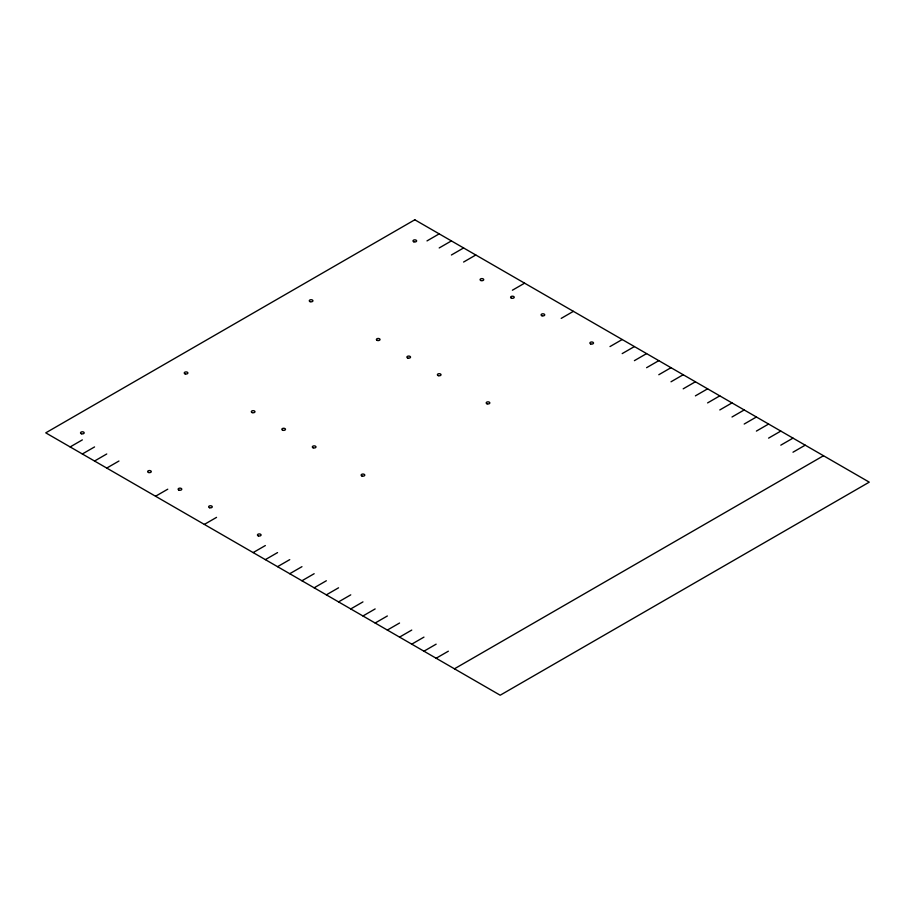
<?xml version="1.0" encoding="UTF-8"?>
<svg xmlns="http://www.w3.org/2000/svg" width="915" height="915" viewBox="0 0 915 915"><rect width="100%" height="100%" fill="white"/><g stroke="black" fill="none" stroke-linecap="round" stroke-linejoin="round"><path stroke-width="1.37" d="M70.146 446.932L82.35 439.886M426.996 240.908L439.2 233.863M82.35 453.977L94.554 446.932M439.2 247.954L451.404 240.908M94.554 461.023L106.746 453.977M451.404 254.999L463.596 247.954M106.746 468.068L118.95 461.023M463.596 262.045L475.8 254.999M155.55 496.239L167.754 489.193M512.4 290.215L524.604 283.17M204.354 524.409L216.546 517.375M561.204 318.386L573.396 311.34M253.146 552.591L265.35 545.546M609.996 346.568L622.2 339.522M265.35 559.637L277.554 552.591M622.2 353.602L634.404 346.568M277.554 566.671L289.746 559.637M634.404 360.647L646.596 353.602M289.746 573.716L301.95 566.671M646.596 367.693L658.8 360.647M301.95 580.762L314.154 573.716M658.8 374.738L671.004 367.693M314.154 587.807L326.346 580.762M671.004 381.784L683.196 374.738M326.346 594.853L338.55 587.807M683.196 388.829L695.4 381.784M338.55 601.898L350.754 594.853M695.4 395.863L707.604 388.829M350.754 608.933L362.946 601.898M707.604 402.909L719.796 395.863M362.946 615.978L375.15 608.933M719.796 409.954L732 402.909M375.15 623.024L387.354 615.978M732 417L744.204 409.954M387.354 630.069L399.546 623.024M744.204 424.045L756.396 417M399.546 637.115L411.75 630.069M756.396 431.091L768.6 424.045M411.75 644.16L423.954 637.115M768.6 438.125L780.804 431.091M423.954 651.194L436.146 644.16M780.804 445.17L792.996 438.125M436.146 658.24L448.35 651.194M792.996 452.216L805.2 445.17M454.446 668.808L823.5 455.739M414.804 219.783L45.75 432.852L500.196 695.217L869.25 482.148L414.804 219.783M252.117 412.596A1.83 1.064 0 0 0 254.976 411.796A1.83 1.064 0 0 0 252.346 410.766A1.83 1.064 0 0 0 252.117 412.596M313.124 447.812A1.83 1.064 0 0 0 315.984 447.012A1.83 1.064 0 0 0 313.353 445.982A1.83 1.064 0 0 0 313.124 447.812M413.774 241.789A1.83 1.064 0 0 0 416.634 240.988A1.83 1.064 0 0 0 414.003 239.959A1.83 1.064 0 0 0 413.774 241.789M282.621 430.199A1.83 1.064 0 0 0 285.48 429.398A1.83 1.064 0 0 0 282.849 428.369A1.83 1.064 0 0 0 282.621 430.199M361.917 475.983A1.83 1.064 0 0 0 364.776 475.182A1.83 1.064 0 0 0 362.146 474.153A1.83 1.064 0 0 0 361.917 475.983M438.285 375.653A1.83 1.064 0 0 0 441.03 374.738A1.83 1.064 0 0 0 438.285 373.823A1.83 1.064 0 0 0 438.285 375.653M407.781 358.04A1.83 1.064 0 0 0 410.538 357.125A1.83 1.064 0 0 0 407.781 356.209A1.83 1.064 0 0 0 407.781 358.04M178.917 490.074A1.83 1.064 0 0 0 181.776 489.273A1.83 1.064 0 0 0 179.146 488.244A1.83 1.064 0 0 0 178.917 490.074M590.667 343.914A1.83 1.064 0 0 0 593.526 343.114A1.83 1.064 0 0 0 590.896 342.084A1.83 1.064 0 0 0 590.667 343.914M258.339 535.893A1.83 1.064 0 0 0 261.084 534.978A1.83 1.064 0 0 0 258.339 534.063A1.83 1.064 0 0 0 258.339 535.893M487.089 403.824A1.83 1.064 0 0 0 489.834 402.909A1.83 1.064 0 0 0 487.089 401.994A1.83 1.064 0 0 0 487.089 403.824M148.539 472.506A1.83 1.064 0 0 0 151.284 471.591A1.83 1.064 0 0 0 148.539 470.676A1.83 1.064 0 0 0 148.539 472.506M310.071 301.653A1.83 1.064 0 0 0 312.93 300.852A1.83 1.064 0 0 0 310.299 299.823A1.83 1.064 0 0 0 310.071 301.653M377.289 340.437A1.83 1.064 0 0 0 380.034 339.522A1.83 1.064 0 0 0 377.289 338.607A1.83 1.064 0 0 0 377.289 340.437M209.535 507.722A1.83 1.064 0 0 0 212.28 506.807A1.83 1.064 0 0 0 209.535 505.892A1.83 1.064 0 0 0 209.535 507.722M81.435 433.767A1.83 1.064 0 0 0 84.18 432.852A1.83 1.064 0 0 0 81.435 431.926A1.83 1.064 0 0 0 81.435 433.767M480.867 280.528A1.83 1.064 0 0 0 483.726 279.727A1.83 1.064 0 0 0 481.096 278.698A1.83 1.064 0 0 0 480.867 280.528M511.371 298.13A1.83 1.064 0 0 0 514.23 297.329A1.83 1.064 0 0 0 511.599 296.311A1.83 1.064 0 0 0 511.371 298.13M541.989 315.778A1.83 1.064 0 0 0 544.734 314.863A1.83 1.064 0 0 0 541.989 313.948A1.83 1.064 0 0 0 541.989 315.778M185.139 373.892A1.83 1.064 0 0 0 187.884 372.977A1.83 1.064 0 0 0 185.139 372.062A1.83 1.064 0 0 0 185.139 373.892"/></g></svg>
